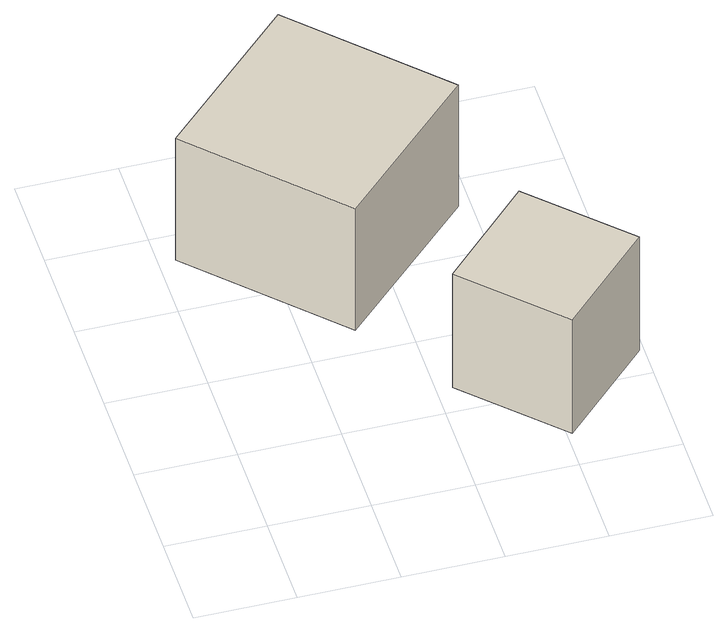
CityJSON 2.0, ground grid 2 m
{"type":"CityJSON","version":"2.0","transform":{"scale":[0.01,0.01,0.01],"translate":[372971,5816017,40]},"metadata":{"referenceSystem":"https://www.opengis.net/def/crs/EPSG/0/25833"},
"CityObjects":{
"building1":{"type":"Building","attributes":{"Gemeindeschluessel":"11000005","BezugspunktDach":"2200","function":"31001_3070","measuredHeight":3.09,"storeysAboveGround":1},"address":[{"country":"Germany","locality":"Berlin","thoroughfareNumber":"94","thoroughfareName":"Potsdamer Chaussee"}],"geometry":[{"type":"Solid","lod":"1","boundaries":[[[[0,1,2,3]],[[4,5,6,7]],[[4,7,3,2]],[[5,4,2,1]],[[6,5,1,0]],[[7,6,0,3]]]]}]},
"building2":{"type":"Building","attributes":{"Gemeindeschluessel":"11000005","BezugspunktDach":"2200","function":"31001_9998","measuredHeight":2.89,"storeysAboveGround":1},"address":[{"country":"Germany","locality":"Berlin","thoroughfareNumber":"94 (1)","thoroughfareName":"Potsdamer Chaussee"}],"geometry":[{"type":"Solid","lod":"1","boundaries":[[[[8,9,10,11]],[[12,13,14,15]],[[12,15,11,10]],[[13,12,10,9]],[[14,13,9,8]],[[15,14,8,11]]]]}]}
},
"vertices":[
[293,433,366],[567,701,366],[299,975,366],[25,707,366],[299,975,57],[567,701,57],[293,433,57],[25,707,57],
[610,84,319],[790,264,319],[610,444,319],[431,264,319],[610,444,30],[790,264,30],[610,84,30],[431,264,30]
]}
